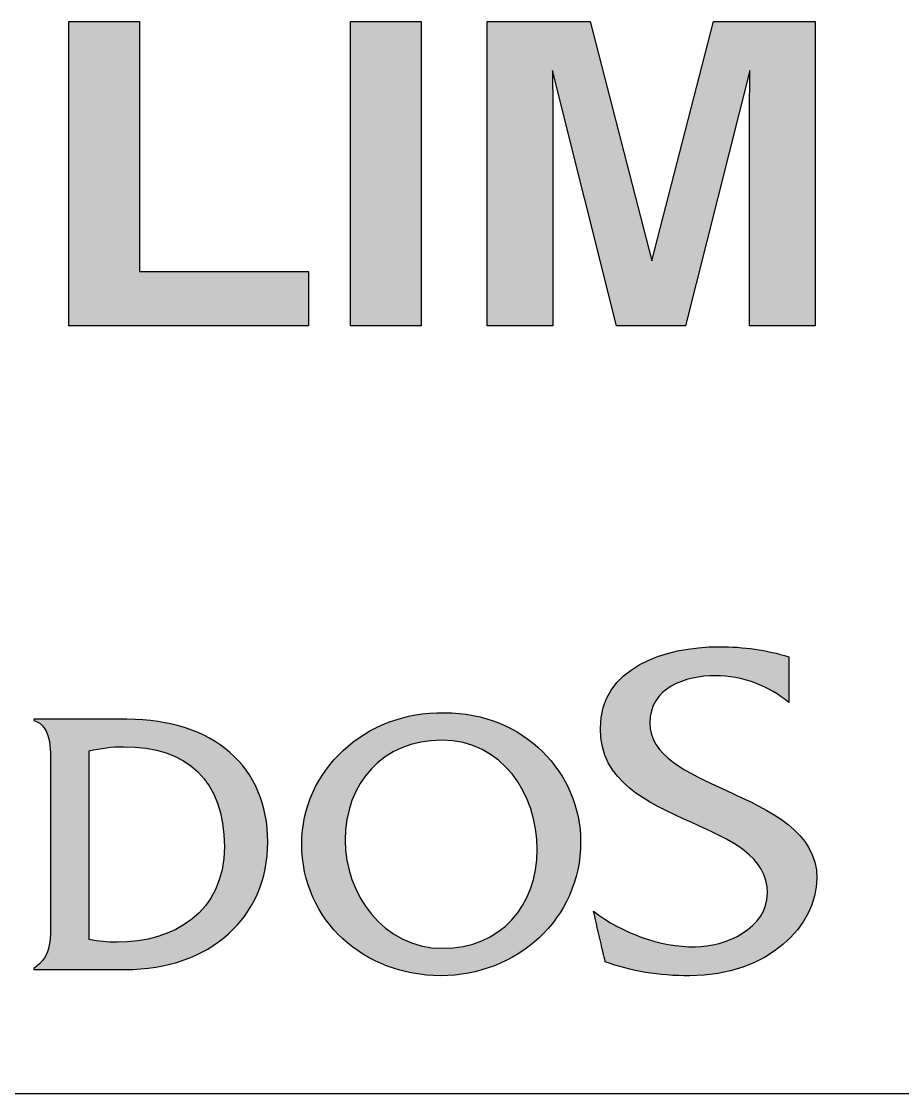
# Model space of a CAD drawing. Extents: x -3383 to -2963, y -4299 to -3705.
# Drawn here: x -3336.5 to -3326.65, y -3792.42 to -3780.43 of the extents above; entities that cross this region are included whole.
import ezdxf

# ---------------------------------------------------------------- set-up
doc = ezdxf.new("R2010")
doc.units = 0
doc.header["$LTSCALE"] = 7
doc.layers.get('0').update_dxf_attribs({"color": 2, "linetype": 'CONTINUOUS'})
doc.layers.add('D', color=2, linetype='CONTINUOUS')

msp = doc.modelspace()

# ---------------------------------------------------------------- hatches: boundary and pattern name
at = {"layer": 'D'}
h = msp.add_hatch(color=256, dxfattribs=at)
h.dxf.hatch_style = 2
edge = h.paths.add_edge_path()
edge.add_spline(control_points=[(-3335.970494, -3780.432501), (-3335.970494, -3780.432501), (-3335.181387, -3780.432501), (-3335.181387, -3780.432501), (-3335.181387, -3780.432501), (-3335.181387, -3783.227173), (-3335.181387, -3783.227173), (-3335.181387, -3783.227173), (-3333.293316, -3783.227173), (-3333.293316, -3783.227173), (-3333.293316, -3783.227173), (-3333.293316, -3783.83765), (-3333.293316, -3783.83765), (-3333.293316, -3783.83765), (-3335.970494, -3783.83765), (-3335.970494, -3783.83765), (-3335.970494, -3783.83765), (-3335.970494, -3780.432501), (-3335.970494, -3780.432501)], knot_values=[0, 0, 0, 0, 1, 1, 1, 2, 2, 2, 3, 3, 3, 4, 4, 4, 5, 5, 5, 6, 6, 6, 6], degree=3, periodic=0)
h = msp.add_hatch(color=256, dxfattribs=at)
h.dxf.hatch_style = 2
edge = h.paths.add_edge_path()
edge.add_spline(control_points=[(-3332.030143, -3783.83765), (-3332.030143, -3783.83765), (-3332.82022, -3783.83765), (-3332.82022, -3783.83765), (-3332.82022, -3783.83765), (-3332.82022, -3780.432501), (-3332.82022, -3780.432501), (-3332.82022, -3780.432501), (-3332.030143, -3780.432501), (-3332.030143, -3780.432501), (-3332.030143, -3780.432501), (-3332.030143, -3783.83765), (-3332.030143, -3783.83765)], knot_values=[0, 0, 0, 0, 1, 1, 1, 2, 2, 2, 3, 3, 3, 4, 4, 4, 4], degree=3, periodic=0)
h = msp.add_hatch(color=256, dxfattribs=at)
h.dxf.hatch_style = 2
edge = h.paths.add_edge_path()
edge.add_spline(control_points=[(-3328.765396, -3780.432501), (-3328.765396, -3780.432501), (-3327.627741, -3780.432501), (-3327.627741, -3780.432501), (-3327.627741, -3780.432501), (-3327.627741, -3783.83765), (-3327.627741, -3783.83765), (-3327.627741, -3783.83765), (-3328.361334, -3783.83765), (-3328.361334, -3783.83765), (-3328.361334, -3783.83765), (-3328.361334, -3781.534893), (-3328.361334, -3781.534893), (-3328.361334, -3781.468177), (-3328.360098, -3781.375123), (-3328.360098, -3781.25614), (-3328.356809, -3781.136861), (-3328.355769, -3781.044215), (-3328.355769, -3780.979846), (-3328.355769, -3780.979846), (-3329.078386, -3783.83765), (-3329.078386, -3783.83765), (-3329.078386, -3783.83765), (-3329.848364, -3783.83765), (-3329.848364, -3783.83765), (-3329.848364, -3783.83765), (-3330.563631, -3780.979846), (-3330.563631, -3780.979846), (-3330.563631, -3781.044215), (-3330.563631, -3781.136861), (-3330.560539, -3781.25614), (-3330.559443, -3781.375123), (-3330.559443, -3781.468177), (-3330.559443, -3781.534893), (-3330.559443, -3781.534893), (-3330.559443, -3783.83765), (-3330.559443, -3783.83765), (-3330.559443, -3783.83765), (-3331.293725, -3783.83765), (-3331.293725, -3783.83765), (-3331.293725, -3783.83765), (-3331.293725, -3780.432501), (-3331.293725, -3780.432501), (-3331.293725, -3780.432501), (-3330.142409, -3780.432501), (-3330.142409, -3780.432501), (-3330.142409, -3780.432501), (-3329.453017, -3783.108863), (-3329.453017, -3783.108863), (-3329.453017, -3783.108863), (-3328.765396, -3780.432501), (-3328.765396, -3780.432501)], knot_values=[0, 0, 0, 0, 1, 1, 1, 2, 2, 2, 3, 3, 3, 4, 4, 4, 5, 5, 5, 6, 6, 6, 7, 7, 7, 8, 8, 8, 9, 9, 9, 10, 10, 10, 11, 11, 11, 12, 12, 12, 13, 13, 13, 14, 14, 14, 15, 15, 15, 16, 16, 16, 17, 17, 17, 17], degree=3, periodic=0)
h = msp.add_hatch(color=256, dxfattribs=at)
h.dxf.hatch_style = 2
edge = h.paths.add_edge_path()
edge.add_spline(control_points=[(-3329.029774, -3791.104938), (-3329.370895, -3791.104938), (-3329.688563, -3791.051956), (-3329.973776, -3790.949008), (-3329.980981, -3790.918981), (-3330.074789, -3790.51394), (-3330.10558, -3790.380744), (-3329.78215, -3790.631385), (-3329.365091, -3790.780337), (-3328.970178, -3790.780337), (-3328.630633, -3790.780337), (-3328.160274, -3790.57237), (-3328.160274, -3790.182139), (-3328.160274, -3789.769533), (-3328.57175, -3789.585425), (-3329.007044, -3789.390826), (-3329.509, -3789.166247), (-3330.028427, -3788.933974), (-3330.028427, -3788.33591), (-3330.028427, -3787.662936), (-3329.312378, -3787.424044), (-3328.698558, -3787.424044), (-3328.427252, -3787.424044), (-3328.166802, -3787.462308), (-3327.922867, -3787.535908), (-3327.922867, -3787.57678), (-3327.922867, -3787.938833), (-3327.922867, -3788.048848), (-3328.133668, -3787.865413), (-3328.446073, -3787.748646), (-3328.742358, -3787.748646), (-3329.080685, -3787.748646), (-3329.47578, -3787.886663), (-3329.47578, -3788.276083), (-3329.47578, -3788.641649), (-3329.06376, -3788.829854), (-3328.6273, -3789.029358), (-3328.126017, -3789.258349), (-3327.607854, -3789.495171), (-3327.607854, -3790.01392), (-3327.607854, -3790.538476), (-3328.151586, -3791.104938), (-3329.029774, -3791.104938)], knot_values=[0, 0, 0, 0, 1, 1, 1, 2, 2, 2, 3, 3, 3, 4, 4, 4, 5, 5, 5, 6, 6, 6, 7, 7, 7, 8, 8, 8, 9, 9, 9, 10, 10, 10, 11, 11, 11, 12, 12, 12, 13, 13, 13, 14, 14, 14, 14], degree=3, periodic=0)
h = msp.add_hatch(color=256, dxfattribs=at)
h.dxf.hatch_style = 2
edge = h.paths.add_edge_path()
edge.add_spline(control_points=[(-3331.771753, -3788.16368), (-3332.664752, -3788.142435), (-3333.366802, -3788.818778), (-3333.366802, -3789.627109), (-3333.366802, -3790.499088), (-3332.656515, -3791.103228), (-3331.814202, -3791.103228), (-3330.967566, -3791.103228), (-3330.248728, -3790.473427), (-3330.248728, -3789.605772), (-3330.248728, -3788.840161), (-3330.878077, -3788.159449), (-3331.771753, -3788.16368)], knot_values=[0, 0, 0, 0, 1, 1, 1, 2, 2, 2, 3, 3, 3, 4, 4, 4, 4], degree=3, periodic=0)
edge = h.paths.add_edge_path()
edge.add_spline(control_points=[(-3331.801415, -3788.470097), (-3331.129392, -3788.470097), (-3330.733445, -3789.069917), (-3330.733445, -3789.690895), (-3330.733445, -3790.324835), (-3331.146051, -3790.79677), (-3331.792999, -3790.79677), (-3332.460565, -3790.79677), (-3332.881813, -3790.184075), (-3332.881813, -3789.588753), (-3332.881813, -3788.946396), (-3332.460565, -3788.470097), (-3331.801415, -3788.470097)], knot_values=[0, 0, 0, 0, 1, 1, 1, 2, 2, 2, 3, 3, 3, 4, 4, 4, 4], degree=3, periodic=0)
h = msp.add_hatch(color=256, dxfattribs=at)
h.dxf.hatch_style = 2
edge = h.paths.add_edge_path()
edge.add_spline(control_points=[(-3336.175988, -3790.422607), (-3336.175988, -3790.673475), (-3336.150552, -3790.877703), (-3336.363203, -3791.022294), (-3336.363203, -3791.022294), (-3336.363203, -3791.03485), (-3336.363203, -3791.03485), (-3336.363203, -3791.03485), (-3335.342226, -3791.03485), (-3335.342226, -3791.03485), (-3334.389535, -3791.03485), (-3333.746952, -3790.448084), (-3333.746952, -3789.610091), (-3333.746952, -3788.763681), (-3334.351451, -3788.236155), (-3335.321115, -3788.236155), (-3335.321115, -3788.236155), (-3336.363203, -3788.236155), (-3336.363203, -3788.236155), (-3336.363203, -3788.236155), (-3336.363203, -3788.248804), (-3336.363203, -3788.248804), (-3336.146547, -3788.31259), (-3336.175988, -3788.62328), (-3336.175988, -3788.818778), (-3336.175988, -3788.818778), (-3336.175988, -3790.422607), (-3336.175988, -3790.422607)], knot_values=[0, 0, 0, 0, 1, 1, 1, 2, 2, 2, 3, 3, 3, 4, 4, 4, 5, 5, 5, 6, 6, 6, 7, 7, 7, 8, 8, 8, 9, 9, 9, 9], degree=3, periodic=0)
edge = h.paths.add_edge_path()
edge.add_spline(control_points=[(-3335.742045, -3788.589027), (-3335.614698, -3788.559586), (-3335.486858, -3788.54248), (-3335.359466, -3788.54248), (-3334.649091, -3788.54248), (-3334.232254, -3788.91673), (-3334.232254, -3789.661095), (-3334.232254, -3790.397038), (-3334.797909, -3790.728618), (-3335.431715, -3790.728618), (-3335.538217, -3790.728618), (-3335.640267, -3790.720063), (-3335.742045, -3790.699044), (-3335.742045, -3790.699044), (-3335.742045, -3788.589027), (-3335.742045, -3788.589027)], knot_values=[0, 0, 0, 0, 1, 1, 1, 2, 2, 2, 3, 3, 3, 4, 4, 4, 5, 5, 5, 5], degree=3, periodic=0)

# ---------------------------------------------------------------- linework, layer by layer
at = {"color": 7}
msp.add_line((-3348.612468, -3792.421113), (-3267.612468, -3792.421113), dxfattribs=at)
at = {"layer": 'D'}
for points in [[(-3335.970494, -3780.432501), (-3335.970494, -3780.432501), (-3335.181387, -3780.432501), (-3335.181387, -3780.432501)], [(-3335.970494, -3783.83765), (-3335.970494, -3783.83765), (-3335.970494, -3780.432501), (-3335.970494, -3780.432501)], [(-3335.181387, -3780.432501), (-3335.181387, -3780.432501), (-3335.181387, -3783.227173), (-3335.181387, -3783.227173)], [(-3332.82022, -3783.83765), (-3332.82022, -3783.83765), (-3332.82022, -3780.432501), (-3332.82022, -3780.432501)], [(-3332.82022, -3780.432501), (-3332.82022, -3780.432501), (-3332.030143, -3780.432501), (-3332.030143, -3780.432501)], [(-3332.030143, -3780.432501), (-3332.030143, -3780.432501), (-3332.030143, -3783.83765), (-3332.030143, -3783.83765)], [(-3331.293725, -3783.83765), (-3331.293725, -3783.83765), (-3331.293725, -3780.432501), (-3331.293725, -3780.432501)], [(-3331.293725, -3780.432501), (-3331.293725, -3780.432501), (-3330.142409, -3780.432501), (-3330.142409, -3780.432501)], [(-3330.142409, -3780.432501), (-3330.142409, -3780.432501), (-3329.453017, -3783.108863), (-3329.453017, -3783.108863)], [(-3329.453017, -3783.108863), (-3329.453017, -3783.108863), (-3328.765396, -3780.432501), (-3328.765396, -3780.432501)], [(-3328.765396, -3780.432501), (-3328.765396, -3780.432501), (-3327.627741, -3780.432501), (-3327.627741, -3780.432501)], [(-3327.627741, -3780.432501), (-3327.627741, -3780.432501), (-3327.627741, -3783.83765), (-3327.627741, -3783.83765)], [(-3329.848364, -3783.83765), (-3329.848364, -3783.83765), (-3330.563631, -3780.979846), (-3330.563631, -3780.979846)], [(-3330.563631, -3780.979846), (-3330.563631, -3781.044215), (-3330.563631, -3781.136861), (-3330.560539, -3781.25614)], [(-3328.355769, -3780.979846), (-3328.355769, -3780.979846), (-3329.078386, -3783.83765), (-3329.078386, -3783.83765)], [(-3328.360098, -3781.25614), (-3328.356809, -3781.136861), (-3328.355769, -3781.044215), (-3328.355769, -3780.979846)], [(-3330.560539, -3781.25614), (-3330.559443, -3781.375123), (-3330.559443, -3781.468177), (-3330.559443, -3781.534893)], [(-3328.361334, -3781.534893), (-3328.361334, -3781.468177), (-3328.360098, -3781.375123), (-3328.360098, -3781.25614)], [(-3330.559443, -3781.534893), (-3330.559443, -3781.534893), (-3330.559443, -3783.83765), (-3330.559443, -3783.83765)], [(-3328.361334, -3783.83765), (-3328.361334, -3783.83765), (-3328.361334, -3781.534893), (-3328.361334, -3781.534893)], [(-3335.181387, -3783.227173), (-3335.181387, -3783.227173), (-3333.293316, -3783.227173), (-3333.293316, -3783.227173)], [(-3333.293316, -3783.227173), (-3333.293316, -3783.227173), (-3333.293316, -3783.83765), (-3333.293316, -3783.83765)], [(-3333.293316, -3783.83765), (-3333.293316, -3783.83765), (-3335.970494, -3783.83765), (-3335.970494, -3783.83765)], [(-3332.030143, -3783.83765), (-3332.030143, -3783.83765), (-3332.82022, -3783.83765), (-3332.82022, -3783.83765)], [(-3330.559443, -3783.83765), (-3330.559443, -3783.83765), (-3331.293725, -3783.83765), (-3331.293725, -3783.83765)], [(-3329.078386, -3783.83765), (-3329.078386, -3783.83765), (-3329.848364, -3783.83765), (-3329.848364, -3783.83765)], [(-3327.627741, -3783.83765), (-3327.627741, -3783.83765), (-3328.361334, -3783.83765), (-3328.361334, -3783.83765)], [(-3327.922867, -3787.535908), (-3327.922867, -3787.57678), (-3327.922867, -3787.938833), (-3327.922867, -3788.048848)], [(-3335.321115, -3788.236155), (-3335.321115, -3788.236155), (-3336.363203, -3788.236155), (-3336.363203, -3788.236155)], [(-3336.363203, -3788.236155), (-3336.363203, -3788.236155), (-3336.363203, -3788.248804), (-3336.363203, -3788.248804)], [(-3336.363203, -3788.248804), (-3336.146547, -3788.31259), (-3336.175988, -3788.62328), (-3336.175988, -3788.818778)], [(-3335.742045, -3790.699044), (-3335.742045, -3790.699044), (-3335.742045, -3788.589027), (-3335.742045, -3788.589027)], [(-3336.175988, -3788.818778), (-3336.175988, -3788.818778), (-3336.175988, -3790.422607), (-3336.175988, -3790.422607)], [(-3336.175988, -3790.422607), (-3336.175988, -3790.673475), (-3336.150552, -3790.877703), (-3336.363203, -3791.022294)], [(-3329.973776, -3790.949008), (-3329.980981, -3790.918981), (-3330.074789, -3790.51394), (-3330.10558, -3790.380744)], [(-3336.363203, -3791.022294), (-3336.363203, -3791.022294), (-3336.363203, -3791.03485), (-3336.363203, -3791.03485)], [(-3336.363203, -3791.03485), (-3336.363203, -3791.03485), (-3335.342226, -3791.03485), (-3335.342226, -3791.03485)], [(-3329.029774, -3791.104938), (-3329.370895, -3791.104938), (-3329.688563, -3791.051956), (-3329.973776, -3790.949008)]]:
    msp.add_open_spline(points, degree=3, dxfattribs=at)
for points, knots in [([(-3329.007044, -3789.390826), (-3329.509, -3789.166247), (-3330.028427, -3788.933974), (-3330.028427, -3788.33591), (-3330.028427, -3787.662936), (-3329.312378, -3787.424044), (-3328.698558, -3787.424044), (-3328.427252, -3787.424044), (-3328.166802, -3787.462308), (-3327.922867, -3787.535908)], [5, 5, 5, 5, 6, 6, 6, 7, 7, 7, 8, 8, 8, 8]), ([(-3327.922867, -3788.048848), (-3328.133668, -3787.865413), (-3328.446073, -3787.748646), (-3328.742358, -3787.748646), (-3329.080685, -3787.748646), (-3329.47578, -3787.886663), (-3329.47578, -3788.276083), (-3329.47578, -3788.641649), (-3329.06376, -3788.829854), (-3328.6273, -3789.029358)], [9, 9, 9, 9, 10, 10, 10, 11, 11, 11, 12, 12, 12, 12]), ([(-3331.771753, -3788.16368), (-3332.664752, -3788.142435), (-3333.366802, -3788.818778), (-3333.366802, -3789.627109), (-3333.366802, -3790.499088), (-3332.656515, -3791.103228), (-3331.814202, -3791.103228), (-3330.967566, -3791.103228), (-3330.248728, -3790.473427), (-3330.248728, -3789.605772), (-3330.248728, -3788.840161), (-3330.878077, -3788.159449), (-3331.771753, -3788.16368)], [0, 0, 0, 0, 1, 1, 1, 2, 2, 2, 3, 3, 3, 4, 4, 4, 4]), ([(-3335.342226, -3791.03485), (-3334.389535, -3791.03485), (-3333.746952, -3790.448084), (-3333.746952, -3789.610091), (-3333.746952, -3788.763681), (-3334.351451, -3788.236155), (-3335.321115, -3788.236155)], [3, 3, 3, 3, 4, 4, 4, 5, 5, 5, 5]), ([(-3331.801415, -3788.470097), (-3331.129392, -3788.470097), (-3330.733445, -3789.069917), (-3330.733445, -3789.690895), (-3330.733445, -3790.324835), (-3331.146051, -3790.79677), (-3331.792999, -3790.79677), (-3332.460565, -3790.79677), (-3332.881813, -3790.184075), (-3332.881813, -3789.588753), (-3332.881813, -3788.946396), (-3332.460565, -3788.470097), (-3331.801415, -3788.470097)], [0, 0, 0, 0, 1, 1, 1, 2, 2, 2, 3, 3, 3, 4, 4, 4, 4]), ([(-3335.742045, -3788.589027), (-3335.614698, -3788.559586), (-3335.486858, -3788.54248), (-3335.359466, -3788.54248), (-3334.649091, -3788.54248), (-3334.232254, -3788.91673), (-3334.232254, -3789.661095), (-3334.232254, -3790.397038), (-3334.797909, -3790.728618), (-3335.431715, -3790.728618), (-3335.538217, -3790.728618), (-3335.640267, -3790.720063), (-3335.742045, -3790.699044)], [0, 0, 0, 0, 1, 1, 1, 2, 2, 2, 3, 3, 3, 4, 4, 4, 4]), ([(-3328.6273, -3789.029358), (-3328.126017, -3789.258349), (-3327.607854, -3789.495171), (-3327.607854, -3790.01392), (-3327.607854, -3790.538476), (-3328.151586, -3791.104938), (-3329.029774, -3791.104938)], [12, 12, 12, 12, 13, 13, 13, 14, 14, 14, 14]), ([(-3330.10558, -3790.380744), (-3329.78215, -3790.631385), (-3329.365091, -3790.780337), (-3328.970178, -3790.780337), (-3328.630633, -3790.780337), (-3328.160274, -3790.57237), (-3328.160274, -3790.182139), (-3328.160274, -3789.769533), (-3328.57175, -3789.585425), (-3329.007044, -3789.390826)], [2, 2, 2, 2, 3, 3, 3, 4, 4, 4, 5, 5, 5, 5])]:
    msp.add_open_spline(points, degree=3, knots=knots, dxfattribs=at)

doc.saveas('drawing.dxf')
